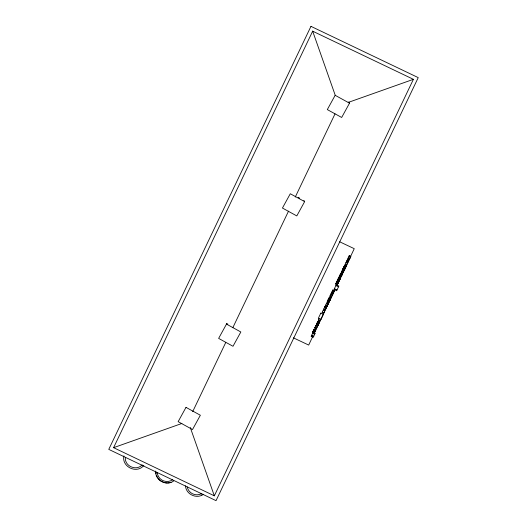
<?xml version="1.0" encoding="UTF-8"?>
<svg xmlns="http://www.w3.org/2000/svg" width="527" height="527" viewBox="0 0 527 527"><rect width="100%" height="100%" fill="white"/><g stroke="black" fill="none" stroke-linecap="round" stroke-linejoin="round"><path stroke-width="0.79" d="M123.917 455.881C121.362 466.83 136.921 474.267 143.838 465.4M125.38 457.456C124.332 466.118 136.486 471.434 142.171 464.821M155.728 471.033C154.681 480.222 166.532 486.559 173.765 480.907M312.893 336.167L308.684 345.066L293.348 337.814M314.296 333.202L334.974 289.455M337.076 285.008L354.249 248.678L339.638 241.774M312.452 31.08L413.405 79.327L214.331 495.821L113.595 447.673L312.669 31.179L335.356 95.637M192.704 411.62L225.708 342.57M232.802 327.722L288.519 211.156M295.258 197.052L335.007 113.898M312.807 331.984L314.158 329.158M317.919 321.286L316.338 324.592L317.919 325.343L319.494 322.043L317.919 321.286L319.474 322.083M319.178 318.664L318.334 320.423L319.909 321.174L321.029 318.828M335.745 284L337.379 280.588L338.953 281.339M342.912 268.994L344.559 265.549L346.12 266.333M315.745 329.889L314.382 332.741L312.821 331.964L314.428 332.649M338.966 281.306L337.32 284.751L335.758 283.967M341.153 276.728L342.51 273.888M346.134 266.306L344.487 269.752L342.925 268.968M349.52 103.173L341.674 117.468L327.313 109.59L335.159 95.301L349.52 103.173L348.755 102.001M304.646 201.624L296.8 215.918L282.439 208.046L290.285 193.752L304.646 201.624L303.881 200.451M203.35 494.366C196.525 499.359 185.893 494.273 185.484 485.828M348.222 102.429L413.405 79.327M113.595 447.673L181.881 423.471M349.091 256.069L350.666 256.827M349.019 256.221L350.593 256.972M348.327 257.677L349.902 258.428M348.182 257.98L349.757 258.731M347.043 260.358L348.624 261.109M346.733 261.01L348.307 261.767M346.087 262.36L347.662 263.118M346.055 262.42L347.629 263.177M345.172 264.277L346.746 265.028M344.5 265.674L346.081 266.425M344.434 265.825L346.008 266.57M344.335 266.023L345.91 266.774M344.315 266.063L345.883 266.84L344.276 266.148M344.223 266.267L345.791 267.024M344.078 266.557L345.653 267.314M343.92 266.899L345.495 267.65M343.861 267.011L345.442 267.762M343.736 267.275L345.31 268.026M343.558 267.644L345.139 268.395M343.4 267.986L344.974 268.737M343.314 268.157L344.889 268.915M343.248 268.296L344.823 269.053M343.136 268.526L344.711 269.284M343.044 268.73L344.618 269.481M342.972 268.875L344.546 269.626M342.715 269.416L344.289 270.167M342.431 270.015L344.006 270.766M341.924 271.076L343.499 271.827M341.746 271.445L343.321 272.202M341.568 271.813L343.143 272.571M340.897 273.217L342.464 273.981L340.949 273.111L339.592 275.95L341.167 276.701L339.619 275.891M340.844 273.335L342.431 274.053M340.745 273.539L342.319 274.297M340.699 273.625L342.3 274.336M340.6 273.842L342.175 274.593M340.435 274.185L342.01 274.936M340.258 274.56L341.832 275.311M340.119 274.85L341.694 275.601M339.994 275.107L341.568 275.865M339.882 275.344L341.476 276.056M339.862 275.377L341.443 276.128M339.744 275.634L341.351 276.313M339.704 275.713L341.272 276.484M339.658 275.819L341.232 276.57M339.645 277.195L340.692 277.696M339.072 277.044L340.646 277.795M338.907 277.386L340.482 278.137M338.749 277.709L340.323 278.467M338.597 278.032L340.159 278.809M338.538 278.151L340.113 278.908M338.439 278.361L340.014 279.112M338.393 278.46L339.968 279.211M338.209 278.842L339.783 279.593M338.084 279.099L339.671 279.837M338.051 279.172L339.632 279.916M338.011 279.251L339.586 280.015M337.959 279.369L339.533 280.127M337.926 279.442L339.5 280.193M337.807 279.685L339.381 280.436M337.735 279.837L339.302 280.601M337.333 280.68L338.907 281.431M337.26 280.825L338.835 281.576M337.056 281.253L338.624 282.024M336.99 281.398L338.565 282.143M336.911 281.563L338.505 282.274M336.746 281.899L338.321 282.65M336.694 282.017L338.268 282.768M336.569 282.274L338.143 283.032M336.443 282.538L338.018 283.295M336.391 282.65L337.965 283.401M336.2 283.045L337.8 283.743M336.14 283.164L337.721 283.915M336.088 283.289L337.649 284.06M335.995 283.467L337.576 284.218M335.969 283.533L337.543 284.29M335.87 283.73L337.445 284.488M335.804 283.882L337.379 284.633M335.877 285.594L338.492 286.846M334.408 288.671L337.023 289.916M332.636 290.496L334.21 291.253M332.241 291.319L333.822 292.077M331.931 291.978L333.505 292.735M331.766 292.314L333.341 293.071M331.694 292.465L333.275 293.216M331.187 293.526L332.768 294.277M330.903 294.125L332.478 294.876M330.218 295.555L331.793 296.312M330.04 295.924L331.621 296.681M329.408 297.248L330.949 298.078L329.322 297.432L330.37 297.946M329.237 297.61L330.291 298.111M329.072 297.953L330.653 298.704M328.914 298.295L330.488 299.046M328.729 298.671L330.304 299.422M328.591 298.961L330.165 299.711M328.466 299.224L330.04 299.975M328.354 299.461L329.928 300.212M328.321 299.534L329.889 300.304M328.255 299.665L329.823 300.443L328.216 299.758M328.169 299.843L329.757 300.574M328.11 299.962L329.704 300.68M327.498 301.246L329.079 301.997M327.267 301.74L328.841 302.491M326.417 303.512L327.992 304.27M326.345 303.664L327.919 304.415M325.646 305.12L327.221 305.871M325.502 305.423L327.076 306.174M324.981 306.516L326.556 307.267M324.698 307.109L326.272 307.867M323.835 308.914L325.409 309.665M322.287 312.155L323.861 312.906M318.572 319.929L320.146 320.686M317.794 321.556L319.369 322.313M317.741 321.654L319.322 322.412M317.583 321.997L319.158 322.755M317.425 322.326L319 323.077M317.274 322.643L318.848 323.4M317.07 323.077L318.644 323.828M316.885 323.453L318.46 324.21M316.727 323.789L318.301 324.54M316.595 324.059L318.163 324.823M316.483 324.303L318.064 325.034M316.411 324.454L317.979 325.212M316.358 324.56L317.933 325.311M315.752 325.824L317.326 326.582M314.981 327.432L316.562 328.183M314.836 327.735L316.411 328.486M314.125 329.223L315.732 329.915M314.072 329.342L315.647 330.1M313.987 329.52L315.561 330.271M313.934 329.632L315.508 330.383M313.888 329.724L315.489 330.422M313.848 329.81L315.423 330.561M313.776 329.968L315.357 330.692M313.703 330.113L315.278 330.864M313.605 330.317L315.179 331.068M313.486 330.561L315.06 331.318M313.367 330.811L314.948 331.562M313.334 330.89L314.909 331.641M313.269 331.015L314.843 331.766M313.19 331.187L314.764 331.938M313.13 331.312L314.705 332.069M314.665 332.148L313.091 331.397L314.619 332.247M312.985 331.608L314.039 332.109M312.906 331.779L314.481 332.53M312.959 332.583L315.027 333.571M312.583 333.367L314.652 334.355M311.688 335.244L313.756 336.233M311.457 335.725L313.519 336.713M298.137 197.302L299.573 198.086M226.432 323.328L227.868 324.112M190.273 427.483L214.331 495.821M172.625 479.774A9.868 9.868 0 0 1 157.204 472.403M171.104 482.258A11.429 11.429 0 0 1 168.185 482.877M167.441 482.91A11.429 11.429 0 0 1 163.054 482.093M162.369 481.797A11.429 11.429 0 0 1 158.317 478.549M157.876 477.949A11.429 11.429 0 0 1 156.526 475.288M156.117 473.852A11.429 11.429 0 0 1 155.906 472.37M201.354 493.74A9.868 9.868 0 0 1 187.23 486.988M203.079 494.227A11.423 11.423 0 0 1 201.742 494.906M310.963 26.35L108.766 449.379L216.037 500.65L418.234 77.621L310.963 26.35M320.805 313.143L318.341 318.301L320.923 319.533L323.387 314.382L320.805 313.143M315.969 325.363L314.619 328.196L316.193 328.947L317.544 326.121L315.969 325.363M323.222 310.199L322.05 312.643L323.624 313.4L324.797 310.956L323.222 310.199M325.021 306.437L323.598 309.408L325.172 310.159L326.595 307.188L325.021 306.437M326.635 303.051L325.284 305.884L326.859 306.635L328.209 303.809L326.635 303.051M327.735 300.759L327.03 302.221L328.611 302.979L329.309 301.51L327.735 300.759M329.421 297.221L328.057 300.087L329.638 300.812L330.996 297.979L329.421 297.221M331.226 293.447L329.81 296.418L331.384 297.175L332.8 294.204L331.226 293.447M332.886 289.969L331.285 293.328L332.86 294.086L334.467 290.726L332.886 289.969M339.243 276.675L337.669 279.975L339.256 280.7L340.817 277.426L339.25 276.668M342.754 269.337L341.331 272.307L342.906 273.058L344.329 270.094L342.754 269.337M347.688 259.007L344.935 264.771L346.509 265.522L349.269 259.758L347.688 259.007M349.315 255.608L347.958 258.441L349.533 259.192L350.89 256.366L349.315 255.608M313.012 332.484L311.147 336.378L313.216 337.359L315.074 333.472L313.012 332.484M336.266 284.778L334.013 289.488L336.628 290.739L338.881 286.029L336.266 284.778M226.478 324.112L218.639 338.4L233 346.272L240.839 331.984L226.478 324.112M185.998 407.364L178.152 421.659L192.513 429.531L200.359 415.243L185.998 407.364M338.709 281.84L337.135 281.089L338.683 281.899"/></g></svg>
